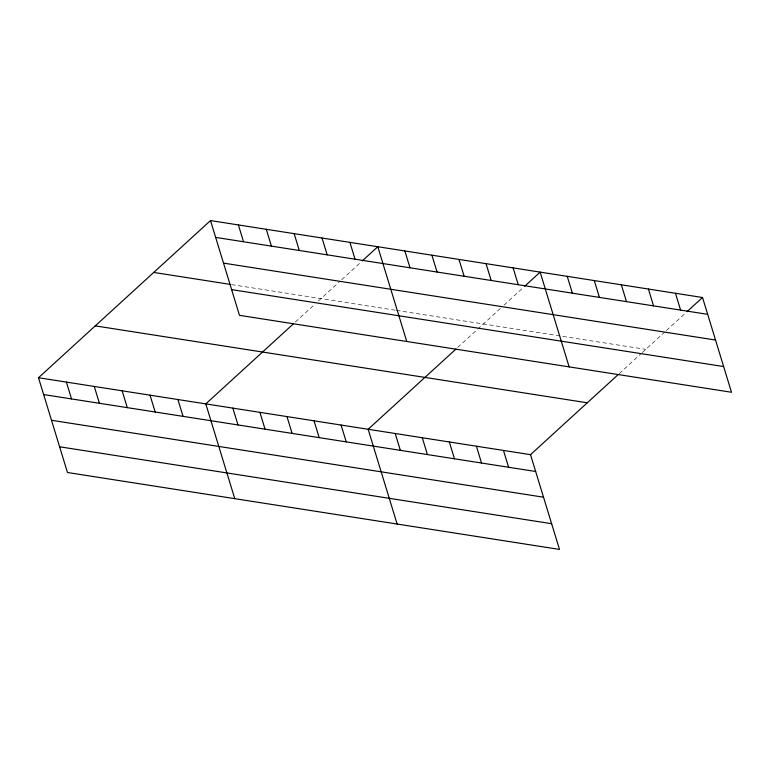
<?xml version="1.0" encoding="UTF-8"?>
<svg xmlns="http://www.w3.org/2000/svg" width="770" height="770" viewBox="0 0 770 770"><rect width="100%" height="100%" fill="white"/><g stroke="black" fill="none" stroke-linecap="round" stroke-linejoin="round"><path stroke-width="0.58" stroke-dasharray="3.85 2.89" d="M295.333 322.072L314.824 304.256M318.376 301.022L339.955 281.3M341.668 279.731L361.448 261.656M457.698 347.453L502.319 306.691M504.042 305.122L523.821 287.046M619.186 373.652L641.333 353.411M642.219 352.602L664.683 332.072M666.406 330.503L686.185 312.428M231.577 284.602L395.154 310.185M396.329 310.368L645.77 349.368"/><path stroke-width="1.16" d="M38.5 377.733L530.52 454.666L559.492 549.424L67.471 472.501L38.5 377.733L210.508 220.576L702.529 297.499L731.5 392.267L239.48 315.334L210.508 220.576M293.562 323.689L205.792 403.884L234.763 498.652M362.314 260.876L377.791 246.727L406.762 341.495M455.927 349.079L368.156 429.275L397.128 524.043M524.678 286.257L540.155 272.118L569.136 366.876M530.52 454.666L618.3 374.461M687.042 311.648L702.529 297.499M215.648 237.401L707.668 314.333M223.512 263.119L715.532 340.051M153.74 272.436L230.413 284.419M231.616 289.616L723.636 366.549M95.259 325.874L587.289 402.797M43.649 394.567L535.67 471.49M51.513 420.285L543.533 497.208M59.608 446.783L551.628 523.706M675.463 293.274L680.613 310.098M648.407 289.039L653.547 305.873M621.342 284.804L626.491 301.638M594.286 280.578L599.426 297.403M567.221 276.343L572.37 293.178M513.099 267.883L518.249 284.717M486.034 263.648L491.183 280.482M458.978 259.423L464.118 276.257M503.465 450.431L508.604 467.265M431.912 255.188L437.062 272.022M476.399 446.196L481.548 463.03M404.856 250.962L409.996 267.787M449.343 441.97L454.483 458.795M422.278 437.735L427.427 454.57M349.907 242.367L355.057 259.201M395.212 433.51L400.361 450.334M322.033 238.007L327.173 254.841M294.15 233.647L299.289 250.481M341.091 425.04L346.24 441.874M266.266 229.287L271.415 246.121M314.035 420.815L319.175 437.639M238.382 224.927L243.532 241.761M286.969 416.58L292.119 433.414M259.913 412.354L265.053 429.179M232.848 408.119L237.997 424.953M177.909 399.534L183.048 416.358M150.025 395.174L155.174 411.998M122.141 390.814L127.291 407.638M94.267 386.453L99.407 403.278M66.384 382.093L71.523 398.927"/></g></svg>
